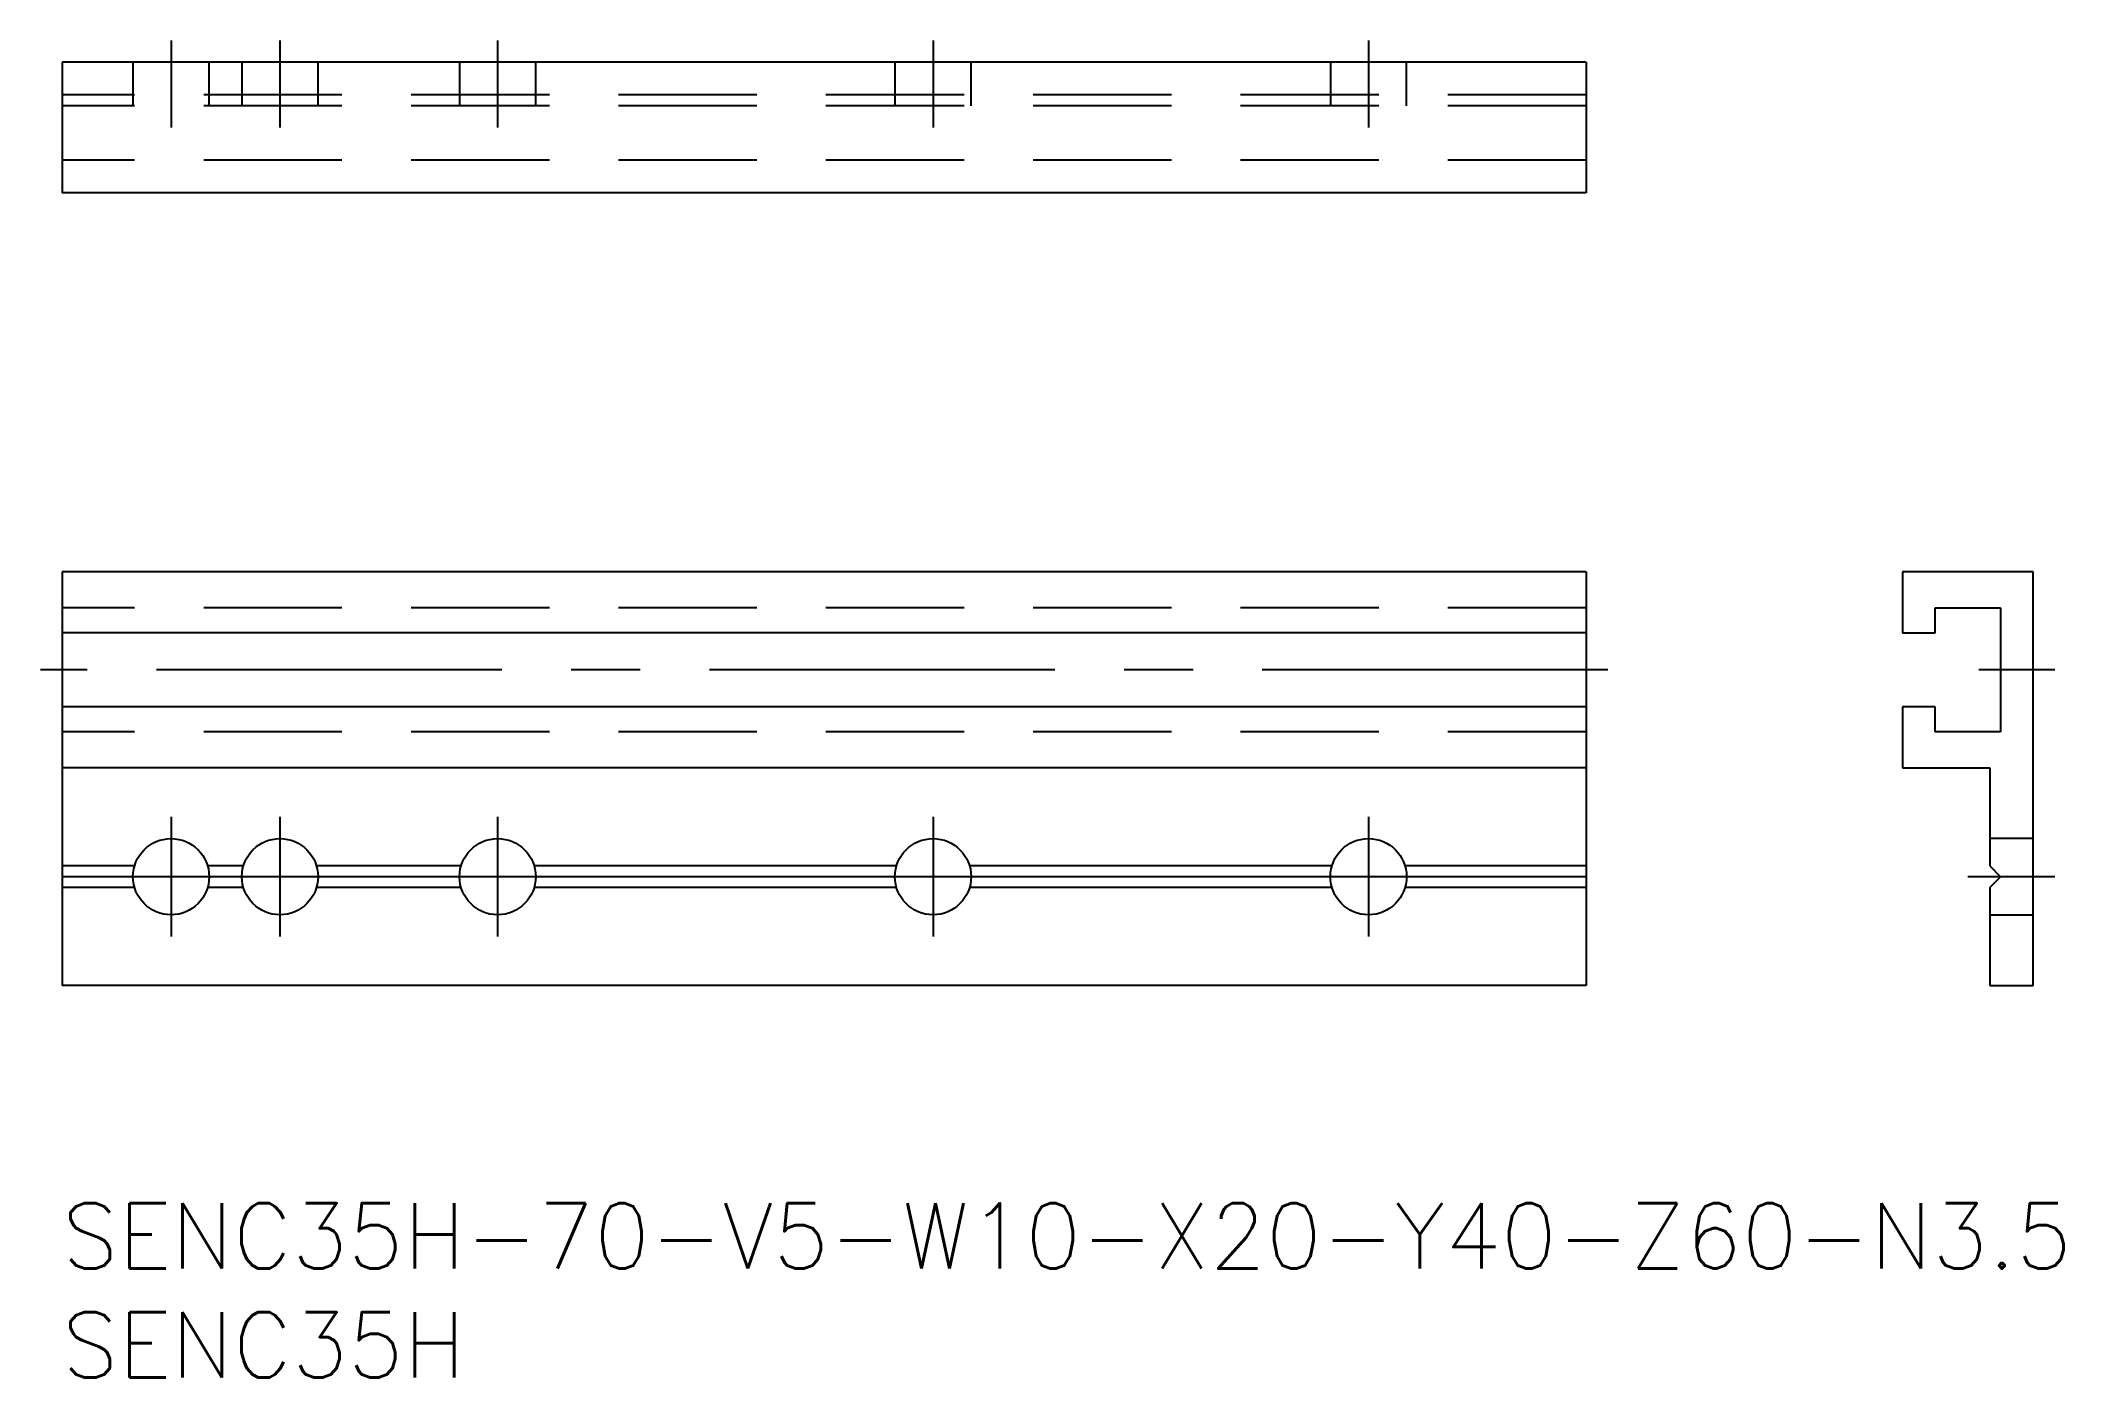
# Model space of a CAD drawing. Extents: x -1 to 91.9, y -8 to 53.4.
import ezdxf

# ---------------------------------------------------------------- set-up
doc = ezdxf.new("R2010")
doc.units = 0
doc.header["$LTSCALE"] = 0.5
doc.linetypes.add('CENTER', pattern=[50.8, 31.75, -6.35, 6.35, -6.35])
doc.linetypes.add('DASHED', pattern=[19.05, 12.7, -6.35])
for name, color, linetype in [('MSM_CENTER', 1, 'CENTER'), ('MSM_CONTINUOUS', 7, 'CONTINUOUS'), ('MSM_DASHED', 4, 'DASHED'), ('MSM_PART_NUMBER', 7, 'CONTINUOUS')]:
    doc.layers.add(name, color=color, linetype=linetype)
doc.styles.get("Standard").update_dxf_attribs({"font": 'txt.shx', "height": 1, "bigfont": 'bigfont.shx'})

# ---------------------------------------------------------------- blocks, each defined once
blk = doc.blocks.new('*U37')
at = {"layer": 'MSM_PART_NUMBER'}
blk.add_text('SENC35H-70-V5-W10-X20-Y40-Z60-N3.5', height=3, dxfattribs=at).set_placement((0, -3))
blk = doc.blocks.new('*U38')
at = {"layer": 'MSM_PART_NUMBER'}
blk.add_text('SENC35H', height=3, dxfattribs=at).set_placement((0, -8))

msp = doc.modelspace()

# ---------------------------------------------------------------- linework, layer by layer
at = {"layer": 'MSM_CENTER'}
for p, q in [((5, 53.4), (5, 49.4)), ((10, 53.4), (10, 49.4)), ((20, 53.4), (20, 49.4)), ((40, 53.4), (40, 49.4)), ((60, 53.4), (60, 49.4)), ((71, 24.5), (-1, 24.5)), ((91.536, 24.5), (88.036, 24.5)), ((5, 17.75), (5, 12.25)), ((10, 17.75), (10, 12.25)), ((20, 17.75), (20, 12.25)), ((40, 17.75), (40, 12.25)), ((60, 17.75), (60, 12.25)), ((12.75, 15), (2.25, 15)), ((22.75, 15), (17.25, 15)), ((42.75, 15), (37.25, 15)), ((62.75, 15), (57.25, 15)), ((91.536, 15), (87.536, 15))]:
    msp.add_line(p, q, dxfattribs=at)
at = {"layer": 'MSM_CONTINUOUS'}
for p, q in [((0, 52.4), (0, 46.4)), ((70, 52.4), (0, 52.4)), ((70, 52.4), (70, 46.4)), ((70, 46.4), (0, 46.4)), ((0, 29), (0, 10)), ((70, 29), (0, 29)), ((70, 29), (70, 10)), ((90.536, 29), (84.536, 29)), ((84.536, 29), (84.536, 26.2)), ((90.536, 10), (90.536, 29)), ((86.036, 26.2), (86.036, 27.35)), ((86.036, 27.35), (89.036, 27.35)), ((89.036, 27.35), (89.036, 21.65)), ((70, 26.2), (0, 26.2)), ((84.536, 26.2), (86.036, 26.2)), ((70, 22.8), (0, 22.8)), ((86.036, 22.8), (84.536, 22.8)), ((84.536, 22.8), (84.536, 20)), ((86.036, 21.65), (86.036, 22.8)), ((89.036, 21.65), (86.036, 21.65)), ((70, 20), (0, 20)), ((84.536, 20), (88.536, 20)), ((88.536, 20), (88.536, 15.5)), ((3.323, 15.5), (0, 15.5)), ((3.25, 15), (0, 15)), ((8.323, 15.5), (6.677, 15.5)), ((18.323, 15.5), (11.677, 15.5)), ((18.25, 15), (11.75, 15)), ((38.323, 15.5), (21.677, 15.5)), ((38.25, 15), (21.75, 15)), ((58.323, 15.5), (41.677, 15.5)), ((58.25, 15), (41.75, 15)), ((70, 15.5), (61.677, 15.5)), ((70, 15), (61.75, 15)), ((88.536, 15.5), (89.036, 15)), ((89.036, 15), (88.536, 14.5)), ((3.323, 14.5), (0, 14.5)), ((8.323, 14.5), (6.677, 14.5)), ((18.323, 14.5), (11.677, 14.5)), ((38.323, 14.5), (21.677, 14.5)), ((58.323, 14.5), (41.677, 14.5)), ((70, 14.5), (61.677, 14.5)), ((88.536, 14.5), (88.536, 10)), ((70, 10), (0, 10)), ((88.536, 10), (90.536, 10))]:
    msp.add_line(p, q, dxfattribs=at)
for centre in [(5, 15), (10, 15), (20, 15), (40, 15), (60, 15)]:
    msp.add_circle(centre, 1.75, dxfattribs=at)
at = {"layer": 'MSM_DASHED'}
for p, q in [((3.25, 52.4), (3.25, 50.4)), ((6.75, 50.4), (6.75, 52.4)), ((8.25, 52.4), (8.25, 50.4)), ((11.75, 50.4), (11.75, 52.4)), ((18.25, 52.4), (18.25, 50.4)), ((21.75, 50.4), (21.75, 52.4)), ((38.25, 52.4), (38.25, 50.4)), ((41.75, 50.4), (41.75, 52.4)), ((58.25, 52.4), (58.25, 50.4)), ((61.75, 50.4), (61.75, 52.4)), ((70, 50.9), (0, 50.9)), ((70, 50.4), (0, 50.4)), ((70, 47.9), (0, 47.9)), ((70, 27.35), (0, 27.35)), ((70, 21.65), (0, 21.65)), ((90.536, 16.75), (88.536, 16.75)), ((88.536, 13.25), (90.536, 13.25))]:
    msp.add_line(p, q, dxfattribs=at)

# ---------------------------------------------------------------- block references
at = {"layer": 'MSM_CONTINUOUS'}
for name in ['*U37', '*U38']:
    msp.add_blockref(name, (0, 0), dxfattribs=at)

doc.saveas('drawing.dxf')
